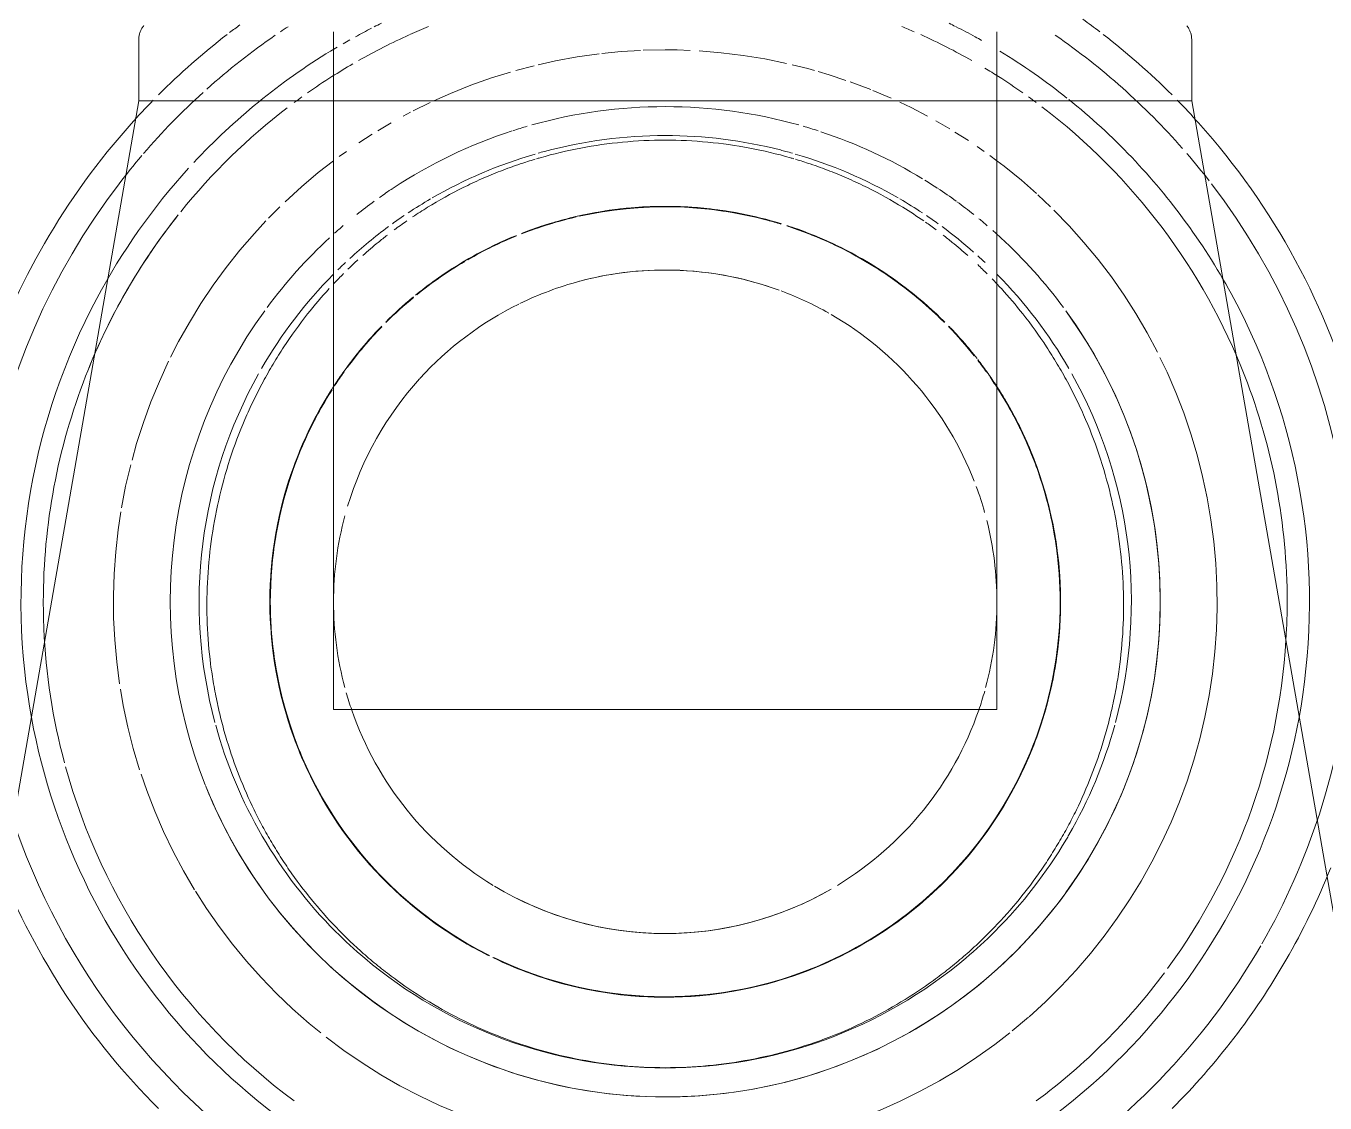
# Model space of a CAD drawing. Header units: metres. Extents: x -0.9 to 62, y -37.3 to 60.
# Drawn here: x 24.6125 to 24.6751, y 0.5958 to 0.6478 of the extents above; entities that cross this region are included whole.
import ezdxf

# ---------------------------------------------------------------- set-up
doc = ezdxf.new("R2010")
doc.units = ezdxf.units.M
doc.layers.add('P-SANR-FIXT', color=7, linetype='Continuous', lineweight=5)

# ---------------------------------------------------------------- blocks, each defined once
blk = doc.blocks.new('USO_ESG_Cuba lavatório retângular - Uso geral-3263039-DD')
at = {"layer": 'P-SANR-FIXT', "color": 253, "true_color": 0xa6a6a6}
for p, q in [((42.97033120958562, 0.6474943847007638), (42.97033120958562, 0.6148125000000638)), ((43.00233120958563, 0.6148125000000627), (43.00233120958563, 0.6474943847004422)), ((43.00233120958561, 0.6148125000000677), (42.97033120958562, 0.6148125000000677))]:
    blk.add_line(p, q, dxfattribs=at)
at = {"layer": 'P-SANR-FIXT', "color": 254, "true_color": 0xdfdfdf}
for p, q in [((42.97066573302322, 0.6148125000000677), (42.97033120958562, 0.6148125000000677)), ((42.98320976443336, 0.6148125000000677), (42.97078881956215, 0.6148125000000677)), ((42.98633120958562, 0.6148125000000677), (42.98325719025002, 0.6148125000000677)), ((42.98940522892122, 0.6148125000000677), (42.98633120958562, 0.6148125000000677)), ((42.99245414450346, 0.6148125000000677), (42.98945265473787, 0.6148125000000677)), ((43.00187359960908, 0.6148125000000677), (42.99245414450346, 0.6148125000000677)), ((43.00233120958561, 0.6148125000000677), (43.00202377407207, 0.6148125000000677))]:
    blk.add_line(p, q, dxfattribs=at)
blk = doc.blocks.new('USO_ESG_Sifão de Uso Geral - Sifão para lavatório-3607478-DD')
at = {"layer": 'P-SANR-FIXT'}
for p, q in [((42.96093729448958, 0.6471270249242259), (42.96093729448958, 0.6441574602753722)), ((43.01172512468165, 0.6441574602753722), (43.01172512468165, 0.6471270249242259)), ((42.96093729448958, 0.6441574602753722), (42.95148152393432, 0.589951747940427)), ((42.96093729448958, 0.6441574602753762), (42.98633120958562, 0.6441574602753762)), ((42.98633120958562, 0.6441574602753769), (43.01172512468165, 0.6441574602753769)), ((43.02118089523691, 0.589951747940427), (43.01172512468165, 0.6441574602753722))]:
    blk.add_line(p, q, dxfattribs=at)
at = {"layer": 'P-SANR-FIXT', "color": 254, "true_color": 0xdfdfdf}
for p, q in [((42.98633120958562, 0.6466175592148249), (42.98526679111494, 0.6465962680065092)), ((42.98903070884185, 0.646480316507179), (42.9879696193042, 0.646567086256283)), ((42.98000414585117, 0.645854646063233), (42.97913005748973, 0.645622119729718)), ((42.99624356306906, 0.6447030303196607), (42.99524777650865, 0.6450796589462798)), ((42.96093729448958, 0.6441574602753762), (42.96433367176402, 0.6441574602753762)), ((42.9643394340109, 0.6441574602753762), (42.97020584144992, 0.6441574602753762)), ((42.9972234919784, 0.6442868821142289), (42.99634293555645, 0.6446608296233601)), ((43.00245657772133, 0.6441574602753769), (43.01172512468165, 0.6441574602753769)), ((42.97403977503647, 0.6436096398803273), (42.97368457852142, 0.6434155951397733)), ((42.97499374065229, 0.64408228097047), (42.97417621187251, 0.6436772373428062)), ((42.99818599555949, 0.6438318800783394), (42.9976449180846, 0.6440876623502032)), ((42.99897800034379, 0.643417949196443), (42.99818599555949, 0.6438318800783394)), ((42.97310547309389, 0.6430992284028308), (42.97246997912973, 0.6427182944953731)), ((43.0000525978754, 0.6428082871333162), (42.9993791000952, 0.6431953318481111)), ((42.97219232950835, 0.6425518630874627), (42.97154913706544, 0.6421304636923806)), ((43.0009537104447, 0.6422413337545391), (43.00030189071093, 0.642651439453878)), ((42.97095460784029, 0.6417205523405872), (42.97060404357268, 0.6414702813525294)), ((43.00171032803624, 0.6417219328435404), (43.00137900098746, 0.6419493813894188)), ((43.00233120958563, 0.6412654525907128), (43.0019955497747, 0.6415161979537504))]:
    blk.add_line(p, q, dxfattribs=at)
at = {"layer": 'P-SANR-FIXT', "color": 7, "true_color": 0xfafafa}
for p, q in [((42.96433367176402, 0.6441574602753762), (42.9643394340109, 0.6441574602753762)), ((43.00565061477541, 0.6340363694861569), (43.00565768727132, 0.6340266298697582)), ((43.00565768727132, 0.6059733701302513), (43.00565061477541, 0.6059636305138526))]:
    blk.add_line(p, q, dxfattribs=at)
at = {"layer": 'P-SANR-FIXT', "color": 7, "true_color": 0xf3f3f3}
for p, q in [((42.97020584144992, 0.6441574602753762), (42.98633120958562, 0.6441574602753762)), ((42.98633120958562, 0.6441574602753769), (43.001238364972, 0.6441574602753769)), ((43.00153087898228, 0.6441574602753769), (43.00245657772133, 0.6441574602753769))]:
    blk.add_line(p, q, dxfattribs=at)
at = {"layer": 'P-SANR-FIXT', "color": 253, "true_color": 0xa6a6a6}
for p, q in [((43.00491758529928, 0.6390486685457947), (43.00431039079137, 0.6396276208880594)), ((43.00582142340605, 0.638128045228005), (43.00508090485506, 0.6388929453992124)), ((42.96515423635289, 0.6361254538929924), (42.96452632950808, 0.63526570219017)), ((43.0030681451363, 0.5993029121148145), (43.00385421018526, 0.5999650055718455))]:
    blk.add_line(p, q, dxfattribs=at)
at = {"layer": 'P-SANR-FIXT', "flags": 128}
for points in [[(42.96093729448958, 0.6471270249242259), (42.96093810062487, 0.6471673263142391), (42.96094051774109, 0.6472075632306239), (42.96094454197136, 0.6472476713029003), (42.96095016687779, 0.6472875863667058), (42.96095738346173, 0.6473272445664561), (42.96096618017816, 0.6473665824574902), (42.96097654295423, 0.647405537107573), (42.96098845521171, 0.6474440461975755), (42.96100189789352, 0.6474820481211682), (42.96101684949425, 0.6475194820833804), (42.96103328609451, 0.647556288197858), (42.96105118139925, 0.6475924075826688), (42.96107050677981, 0.6476277824545015), (42.9610912313197, 0.6476623562211083), (42.96111332186408, 0.6476960735718391), (42.96113674307277, 0.6477288805661237), (42.96116145747687, 0.6477607247197703), (42.96118742553858, 0.6477915550889266)], [(43.01149407452681, 0.6477691480623449), (43.01151913128376, 0.6477375725841678), (43.01154290531562, 0.6477050203599776), (43.01156535858904, 0.64767154346639), (43.01158645518353, 0.6476371954592921), (43.01160616134907, 0.6476020312881677), (43.01162444556, 0.6475661072081916), (43.01164127856545, 0.6475294806902281), (43.01165663343623, 0.6474922103288898), (43.01167048560782, 0.6474543557488065), (43.0116828129197, 0.6474159775092313), (43.0116935956508, 0.6473771370071592), (43.01170281655104, 0.6473378963791098), (43.01171046086895, 0.6472983184017146), (43.01171651637527, 0.6472584663912978), (43.01172097338246, 0.6472184041025733), (43.01172382476027, 0.6471781956266551), (43.0117250659471, 0.647137905288529), (43.01172512468165, 0.6471270249242259)]]:
    blk.add_lwpolyline(points, dxfattribs=at)
at = {"layer": 'P-SANR-FIXT', "color": 254, "true_color": 0xdfdfdf, "flags": 128}
for points in [[(42.98314476281936, 0.6464261426538307), (42.98209054778706, 0.6462775806737415), (42.98104311690901, 0.6460869801701611), (42.98020827466777, 0.6459002932311182)], [(42.98513959303623, 0.6465886269503178), (42.98420407548676, 0.6465324284429493), (42.98326974212669, 0.6464386824116493)], [(42.98753000951445, 0.6465853813450555), (42.98690590866052, 0.6466113543347205), (42.98633120958562, 0.6466175592148249)], [(42.99218131289847, 0.6459667238939326), (42.99113824144027, 0.6461798950208582), (42.99008747975655, 0.6463511839004952), (42.98903070884185, 0.646480316507179)], [(42.97886760958446, 0.6455476384954074), (42.97795821553141, 0.6452663299496195), (42.97695452932156, 0.6449112891232149), (42.97596584379988, 0.6445163955483384), (42.97516208800263, 0.6441574602753711)], [(42.9935316334861, 0.6456204233421737), (42.99321502543933, 0.64571201154805), (42.99245414450346, 0.645899496714816)], [(42.99504953129403, 0.6451457059051187), (42.99423772534328, 0.6454161654686268), (42.99370791573151, 0.6455694285088166)]]:
    blk.add_lwpolyline(points, dxfattribs=at)
at = {"layer": 'P-SANR-FIXT', "color": 253, "true_color": 0xa6a6a6, "flags": 128}
for points in [[(42.97033120958562, 0.6412690271865222), (42.96959427403493, 0.640697087885186), (42.96877999903406, 0.6400112335134528), (42.96799380222603, 0.639293365436934)], [(43.00424359030498, 0.6396863979441918), (43.0035111138731, 0.6403308963704898), (43.00268435277282, 0.6410016467557537), (43.00233120958563, 0.6412654525907128)], [(42.96774460937466, 0.6390468485338086), (42.96723694135798, 0.6385446320914152), (42.96719988475632, 0.6385049180228982)], [(42.96706847440191, 0.638364083742775), (42.96651062724588, 0.6377662312905261), (42.96581602183736, 0.6369594083095007), (42.96515423635289, 0.6361254538929924)], [(43.01007217326777, 0.6320358257713187), (43.00957187837007, 0.632975583725053), (43.00903440336007, 0.6338945835128035), (43.00846060808311, 0.634791354930954), (43.00785141048925, 0.6356644633365364), (43.00720778516468, 0.6365125119423528), (43.00653076177261, 0.6373341440515431), (43.00582142340605, 0.638128045228005)], [(42.96452632950808, 0.63526570219017), (42.96393330581994, 0.6343815286203525), (42.96337611399985, 0.6334743476726384), (42.96285564543587, 0.6325456106430218), (42.96247106327804, 0.6317899991344021)], [(43.00388242013717, 0.5999887664865476), (43.0046686169452, 0.6007066345630664), (43.00542547781325, 0.6014553679085853), (43.00615179192535, 0.6022337687094754), (43.00684639733387, 0.603040591690501), (43.00750818281835, 0.6038745461070082), (43.00813608966315, 0.6047342978098316), (43.0087291133513, 0.605618471379648), (43.00928630517138, 0.606525652327362), (43.00980677373536, 0.6074543893569787), (43.01028968640454, 0.6084031966873702), (43.01073427062169, 0.6093705564292085), (43.01113981514688, 0.6103549210132672), (43.01150567119539, 0.6113547156661964), (43.01183125347561, 0.6123683409298303), (43.01211604112531, 0.613394175219977), (43.01235957854502, 0.6144305774206046), (43.01256147612682, 0.6154758895092785), (43.01272141087765, 0.6165284392096454), (43.012839126936, 0.6175865426667173), (43.01291443598134, 0.6186485071406788), (43.01294721753521, 0.6197126337149116), (43.01293741915415, 0.6207772200138999), (43.01288505651346, 0.6218405629266631), (43.01279021338222, 0.6229009613313768), (43.01265304148919, 0.6239567188167986), (43.01247376028012, 0.6250061463961689), (43.01225265656673, 0.6260475652092267), (43.01199008406779, 0.6270793092080276), (43.01168646284327, 0.6280997278222664), (43.01134227862238, 0.6291071885998412), (43.01095808202643, 0.6301000798184183), (43.01053448768803, 0.6310768130638562), (43.01019166450062, 0.6317879563436959)], [(42.9623727327667, 0.6315968033126302), (42.96192814854955, 0.6306294435707931), (42.96152260402435, 0.6296450789867344), (42.96115674797583, 0.6286452843338041), (42.96083116569562, 0.6276316590701703), (42.96060966614264, 0.6268337949881363)], [(42.96054637804593, 0.6266058247800236), (42.96030284062621, 0.625569422579397), (42.96010094304441, 0.624524110490722)], [(42.96007347819462, 0.62434336103335), (42.95994100829359, 0.6234715607903552), (42.95982329223523, 0.6224134573332843), (42.95974798318989, 0.6213514928593228), (42.95971520163602, 0.62028736628509), (42.95972500001708, 0.6192227799861005), (42.95977736265777, 0.6181594370733374), (42.95987220578902, 0.6170990386686247), (42.96000937768205, 0.616043281183203)], [(42.96005332262899, 0.6157860482052847), (42.96018865889111, 0.6149938536038316), (42.9604097626045, 0.613952434790775), (42.96067233510345, 0.612920690791974), (42.96097595632796, 0.611900272177734)], [(42.96105088101179, 0.6116809603219185), (42.96132014054885, 0.6108928114001593), (42.9617043371448, 0.6098999201815822), (42.9621279314832, 0.6089231869361453), (42.96259024590346, 0.6079641742286818), (42.96309054080116, 0.6070244162749475), (42.96362801581116, 0.606105416487197)], [(42.96367269234755, 0.6060355925578207), (42.96420181108812, 0.6052086450690465), (42.96481100868198, 0.6043355366634652), (42.96545463400655, 0.6034874880576477), (42.96613165739862, 0.6026658559484573), (42.96684099576519, 0.6018719547719965), (42.96758151431617, 0.6011070546007903), (42.96835202837985, 0.6003723791119411), (42.96915130529813, 0.5996691036295118), (42.96971410102919, 0.599212508062418)], [(42.99570788984967, 0.5950887108767856), (42.99669657537136, 0.5954836044516633), (42.99766867851893, 0.5959177190295316), (42.99862264413476, 0.5963903601196744), (42.99955694607734, 0.5969007715971696), (43.00047008966288, 0.5974481369125378), (43.00136061405641, 0.598031580398038), (43.00222709460891, 0.5986501686685548), (43.00294853007093, 0.5992100782749364)], [(42.96997806639841, 0.5989983532442479), (42.97083098903931, 0.5983612010136808), (42.97170870872652, 0.5977586662454614), (42.97260982129583, 0.5971917128666844), (42.97353288515933, 0.5966612478818122), (42.97447642361174, 0.5961681199216611), (42.97543892719282, 0.5957131178857716), (42.97641885610217, 0.5952969696803398), (42.97741464266258, 0.5949203410537206)]]:
    blk.add_lwpolyline(points, dxfattribs=at)
at = {"layer": 'P-SANR-FIXT', "color": 254, "true_color": 0xdfdfdf}
for centre, radius, start, end in [((42.98633120958562, 0.6200000000000044), 0.03457092903812089, 52.6734564450894, 54.35066438857476), ((42.98633120958562, 0.6200000000000044), 0.03107743835356982, 117.1249810922363, 118.7401111332474), ((42.98633120958562, 0.6200000000000044), 0.03107743835356748, 116.1405845608595, 116.8566131136603), ((42.98633120958562, 0.6200000000000044), 0.03107743835357146, 63.2138557158903, 63.8594154387786), ((42.98633120958562, 0.6200000000000044), 0.03107743835356853, 61.25988886676323, 63.14338688595408), ((42.98633120958562, 0.6200000000000044), 0.03457092903811661, 44.99999999999725, 52.32172533938294), ((42.98633120958562, 0.6200000000000044), 0.03107743835356852, 120.6171117390015, 121.2901328348051), ((42.98633120958562, 0.6200000000000044), 0.03107743835357211, 119.319764368987, 119.9993975466617), ((42.98633120958562, 0.6200000000000044), 0.03107743835356898, 60.59043957227055, 61.24036167758277), ((42.98633120958562, 0.6200000000000001), 0.03000000000000499, 122.4142135623674, 125.1156043546126), ((42.98633120958562, 0.6200000000000001), 0.03000000000000243, 122.4142135623697, 125.1156043546152), ((42.98633120958562, 0.6200000000000001), 0.03000000000000415, 54.88439564539765, 57.58578643762734), ((42.98633120958562, 0.6200000000000001), 0.029999999999993, 54.88439564538783, 57.58578643761798), ((42.98633120958562, 0.6200000000000001), 0.03000000000000621, 125.7365896090338, 126.6303390698571), ((42.98633120958562, 0.6200000000000001), 0.03000000000000275, 125.7365896090516, 126.6303390698605), ((42.98633120958562, 0.6200000000000001), 0.02999999999999851, 53.36966093014671, 54.2634103909445), ((42.98633120958562, 0.6200000000000001), 0.02999999999999883, 53.36966093014716, 54.26341039094508), ((42.98633120958562, 0.6200000000000001), 0.02999999999999947, 127.4299547126476, 141.1772206780312), ((42.98633120958562, 0.6200000000000001), 0.03000000000000117, 127.4299547126464, 141.1772206780385), ((42.98633120958562, 0.6200000000000047), 0.0238800980994446, 90, 105.6491536860903), ((42.98633120958562, 0.6200000000000047), 0.02388009809943981, 74.35084631392317, 90), ((42.98633120958562, 0.6200000000000001), 0.02999999999999721, 21.26204272124582, 52.71668203923936), ((42.98633120958562, 0.6200000000000001), 0.02999999999999057, 21.2620427212419, 52.71668203923333), ((42.98633120958562, 0.6200000000000047), 0.02388009809944391, 106.1779454493331, 107.9043691836067), ((42.98633120958562, 0.6200000000000047), 0.02388009809944062, 71.99999999999423, 73.82205455068132), ((42.98633120958562, 0.6200000000000047), 0.02388009809944873, 108.0000000000164, 123.3272366069824), ((42.98633120958562, 0.6200000000000052), 0.02248571543990191, 90.000000000001, 105.0000000000213), ((42.98633120958562, 0.6200000000000042), 0.02248571543990241, 75.69219228231722, 90), ((42.98633120958562, 0.6200000000000047), 0.02388009809944483, 58.67351008636207, 71.66256753320364), ((42.98633120958562, 0.6200000000000052), 0.02248571543990275, 105.000000000018, 105.8386403928357), ((42.98633120958562, 0.6200000000000042), 0.02248571543990493, 74.16135960716409, 75.0000000000009), ((42.98633120958562, 0.6200000000000052), 0.02248571543990235, 106.203844992651, 120.0000000000122), ((42.98633120958562, 0.6200000000000042), 0.02248571543990615, 60.00000000000761, 73.79615500733384), ((42.98633120958562, 0.6200000000000047), 0.02388009809944328, 123.403972831777, 125.2694283538327), ((42.98633120958562, 0.6200000000000047), 0.02388009809943967, 56.67276339301719, 58.35843947097968), ((42.98633120958562, 0.6200000000000047), 0.02388009809943954, 53.99999999999796, 56.59602716823358), ((42.98633120958562, 0.6200000000000047), 0.02388009809945097, 125.9999999999892, 128.5407086693017), ((42.98633120958562, 0.6200000000000052), 0.02248571543989948, 120.2282100991102, 123.479018948927), ((42.98633120958562, 0.6200000000000042), 0.02248571543991022, 56.52098105108768, 59.77178990088089), ((42.98633120958562, 0.6200000000000047), 0.02388009809944607, 51.45929133068335, 53.88971014151349), ((42.98633120958562, 0.6200000000000001), 0.02999999999999868, 141.5383793741134, 158.7379572787757), ((42.98633120958562, 0.6200000000000001), 0.03000000000000368, 141.5383793741085, 149.9999999999973), ((42.98633120958562, 0.6200000000000052), 0.02248571543990129, 124.0645452288662, 125.8140039878552), ((42.98633120958562, 0.6199999999999993), 0.01905000000000228, 103.0196932660887, 111.3273760862174), ((42.98633120958562, 0.6200000000000044), 0.0190702371024327, 99.43879192655926, 111.1615960675082), ((42.98633120958562, 0.6199999999999993), 0.01905000000000002, 90.00000000000037, 102.5960033778942), ((42.98633120958562, 0.6200000000000044), 0.01907023710243005, 89.99999999999984, 98.76231015760703), ((42.98633120958562, 0.6200000000000044), 0.01907023710243141, 81.2376898424132, 90), ((42.98633120958562, 0.6199999999999993), 0.01904999999999794, 75.06514064780065, 90), ((42.98633120958562, 0.6200000000000044), 0.01907023710243582, 72.88521130053584, 80.56120807344186), ((42.98633120958562, 0.6200000000000042), 0.02248571543990039, 54.18599601212431, 55.93545477111765), ((42.98633120958562, 0.6200000000000047), 0.02388009809944939, 130.5607050839228, 131.8961148619088), ((42.98633120958562, 0.6200000000000052), 0.02248571543990668, 126.4299819820332, 132.5932260038753), ((42.98633120958562, 0.62), 0.01905000000000617, 109.7218101947137, 111.3273760862136), ((42.98633120958562, 0.6200000000000044), 0.01907023710242479, 110.0286807070166, 111.3003209592195), ((42.98633120958562, 0.6199999999999993), 0.01905000000000199, 72.97365080550273, 75.00000000000408), ((42.98633120958562, 0.6199999999999993), 0.01905000000000252, 45.00000000000755, 72.0656129767337), ((42.98633120958562, 0.6200000000000044), 0.01907023710242641, 45.00000000000719, 72.07073147590205), ((42.98633120958562, 0.62), 0.01904999999999377, 64.7218101947048, 70.27818980531626), ((42.98633120958562, 0.6200000000000044), 0.01907023710242092, 65.85705574010366, 69.97131929297782), ((42.98633120958562, 0.6200000000000042), 0.02248571543989814, 48.60020212337756, 53.57001801797096), ((42.98633120958562, 0.6200000000000047), 0.02388009809943821, 49.41942301858001, 50.67425815786405), ((42.98633120958562, 0.6200000000000047), 0.02388009809944351, 47.30965164120196, 48.58531074972454), ((42.98633120958562, 0.6200000000000047), 0.02388009809944899, 132.6903483587775, 143.5539595256266), ((42.98633120958562, 0.6200000000000044), 0.01907023710243215, 112.5000000000069, 129.1968565462873), ((42.98633120958562, 0.6199999999999993), 0.01905000000000439, 112.1235210604781, 120.0000000000037), ((42.98633120958562, 0.62), 0.01905000000000439, 112.1235210604781, 115.2781898052978), ((42.98633120958562, 0.6200000000000044), 0.01907023710243041, 112.1019143499436, 114.9713192929813), ((42.98633120958562, 0.6200000000000047), 0.02388009809944056, 36.44604047438106, 47.30965164119847), ((42.98633120958562, 0.6200000000000042), 0.02248571543990467, 46.66938122563229, 47.91323375902248), ((42.98633120958562, 0.6200000000000052), 0.0224857154399078, 133.3070461604598, 134.6246283907138), ((42.98633120958562, 0.6199999999999993), 0.01904999999999749, 120.5122061332103, 129.0021332706964), ((42.98633120958562, 0.62), 0.01600000000000129, 104.9999999999976, 116.004812668949), ((42.98633120958562, 0.6199999999999993), 0.01600000000000129, 104.9999999999977, 116.004812668949), ((42.98633120958562, 0.62), 0.01600000000000022, 69.90661849597535, 104.9369531517898), ((42.98633120958562, 0.6199999999999993), 0.01600000000000022, 90, 104.9369531517898), ((42.98633120958562, 0.6199999999999993), 0.01600000000000001, 69.9066184959646, 90.0000000000002), ((42.98633120958562, 0.6200000000000001), 0.03000000000000078, 149.9999999999997, 158.7379572787738), ((42.98633120958562, 0.62), 0.01599999999999902, 60.44484298394732, 69.51889064888692), ((42.98633120958562, 0.6199999999999993), 0.01599999999999902, 60.44484298394516, 69.51889064888647), ((42.98633120958562, 0.6200000000000044), 0.01907023710243134, 129.7405208653498, 135), ((42.98633120958562, 0.6199999999999993), 0.01904999999999897, 129.5850320183145, 135.0000000000129), ((42.98633120958562, 0.62), 0.01600000000000101, 116.1873864651226, 137.7333762370241), ((42.98633120958562, 0.6199999999999993), 0.01600000000000053, 116.1873864651233, 137.7333762369968), ((42.98633120958562, 0.6200000000000047), 0.02388009809945128, 143.9999999999909, 201.6959429510864), ((42.98633120958562, 0.62), 0.01599999999999476, 21.31323062356772, 60.00000000000582), ((42.98633120958562, 0.6199999999999993), 0.01599999999999476, 21.31323062355647, 60.00000000000566), ((42.98633120958562, 0.6200000000000047), 0.02388009809944287, 324.0288796042595, 35.97112039574057), ((42.98633120958562, 0.6200000000000044), 0.01907023710243227, 135.8961392147555, 144.374648619669), ((42.98633120958562, 0.6199999999999993), 0.01904999999999291, 135.8872311881099, 143.5901941337794), ((42.98633120958562, 0.6199999999999993), 0.01904999999999575, 38.50091608796205, 44.11276881189423), ((42.98633120958562, 0.6200000000000044), 0.01907023710242596, 37.93863846303812, 44.10386078523852), ((42.98633120958562, 0.6199999999999993), 0.01904999999999489, 35.5191252609255, 37.68900730446921), ((42.98633120958562, 0.6199999999999993), 0.01905000000000288, 144.4212839842194, 146.7441041168921), ((42.98633120958562, 0.6200000000000044), 0.01907023710242581, 34.66233343372307, 37.05986741891213), ((42.98633120958562, 0.6200000000000044), 0.01907023710243573, 145.2705999817879, 147.8469281315163), ((42.98633120958562, 0.62), 0.01600000000000766, 137.7748445154343, 163.2557667813307), ((42.98633120958562, 0.6199999999999993), 0.01600000000000766, 137.7748445154312, 163.2557667813376), ((42.98633120958562, 0.6199999999999993), 0.01904999999999742, 32.46639351324345, 34.67522132500694), ((42.98633120958562, 0.6200000000000044), 0.01907023710243405, 31.30971255248105, 33.75625970185302), ((42.98633120958562, 0.6200000000000044), 0.01907023710242741, 147.4494798151183, 155.0286807070245), ((42.98633120958562, 0.62), 0.01904999999999906, 147.5336064867035, 154.7218101947084), ((42.98633120958562, 0.62), 0.01904999999999413, 25.27818980524395, 32.46639351326458), ((42.98633120958562, 0.6200000000000044), 0.01907023710242673, 24.97131929295684, 32.55052018484911), ((42.98633120958562, 0.6200000000000044), 0.0190702371024367, 159.9801498545267, 200.0286807070194), ((42.98633120958562, 0.62), 0.01905000000000617, 160.2781898052752, 180), ((42.98633120958562, 0.6200000000000044), 0.0190702371024219, 339.9713192929519, 20.01985014548269), ((42.98633120958562, 0.62), 0.01905000000000001, 3.784860070941586e-13, 19.72181019478879), ((42.98633120958562, 0.62), 0.01599999999999742, 15.63795859414333, 20.33002953137868), ((42.98633120958562, 0.6199999999999993), 0.01599999999999742, 15.63795859412812, 20.33002953136763), ((42.98633120958562, 0.62), 0.01600000000000002, 165.0000000000052, 180.0000000000002), ((42.98633120958562, 0.6199999999999993), 0.01599999999999824, 165.000000000005, 180), ((42.98633120958562, 0.62), 0.01599999999999515, 3.975693351830386e-13, 14.19077595621588), ((42.98633120958562, 0.6199999999999993), 0.01599999999999166, 0, 14.19077595615826), ((42.98633120958562, 0.62), 0.01905000000000001, 180, 194.9999999999959), ((42.98633120958562, 0.6199999999999993), 0.01600000000000339, 179.9999999999996, 194.9999999999992), ((42.98633120958562, 0.62), 0.01600000000000339, 180, 194.9999999999997), ((42.98633120958562, 0.6199999999999993), 0.01599999999999113, 345.0000000000041, 359.9999999999994), ((42.98633120958562, 0.62), 0.01599999999999113, 345.0000000000042, 359.9999999999991), ((42.98633120958562, 0.62), 0.01904999999999759, 340.2781898052344, 359.9999999999986), ((42.98633120958562, 0.6200000000000001), 0.02999999999999904, 182.4740321384636, 194.9999999999957), ((42.98633120958562, 0.6200000000000001), 0.03000000000000727, 182.4740321384645, 195), ((42.98633120958562, 0.6200000000000001), 0.02999999999999604, 323.8650601437011, 357.5259678615283), ((42.98633120958562, 0.6200000000000001), 0.02999999999999255, 323.8650601437004, 357.5259678615292), ((42.98633120958562, 0.6199999999999993), 0.01600000000000067, 195.9201983688354, 199.0674669930542), ((42.98633120958562, 0.62), 0.01600000000000067, 195.9201983688208, 199.0674669930582), ((42.98633120958562, 0.6199999999999993), 0.01600000000000319, 340.9325330069334, 344.3977898924917), ((42.98633120958562, 0.62), 0.01599999999999825, 340.9325330069389, 344.3977898924666), ((42.98633120958562, 0.62), 0.01905000000000409, 194.9999999999991, 199.7218101947734), ((42.98633120958562, 0.6200000000000001), 0.0300000000000031, 195.3728521287123, 233.3696609301269), ((42.98633120958562, 0.6200000000000001), 0.03000000000000129, 195.372852128712, 233.3696609301253), ((42.98633120958562, 0.6200000000000044), 0.0190702371024387, 204.9713192929931, 243.6059571038983), ((42.98633120958562, 0.62), 0.01905000000000091, 205.2781898052071, 243.5798953333314), ((42.98633120958562, 0.6200000000000044), 0.01907023710242741, 294.9713192929651, 335.0286807070452), ((42.98633120958562, 0.62), 0.01904999999999749, 314.9999999999992, 334.721810194786), ((42.98633120958562, 0.6200000000000047), 0.02388009809944261, 201.7950988906208, 234.000000000001), ((42.98633120958562, 0.6200000000000042), 0.02248571543989841, 329.3772587211271, 330.0000000000011), ((42.98633120958562, 0.6200000000000044), 0.03457092903811982, 329.9999999999986, 338.2027645002449), ((42.98633120958562, 0.6200000000000047), 0.02388009809944261, 269.9999999999996, 324.0000000000005), ((42.98633120958562, 0.62), 0.01904999999999448, 295.2781898051965, 315.0000000000037), ((42.98633120958562, 0.6200000000000052), 0.02248571543989471, 224.9999999999925, 229.8521530598881), ((42.98633120958562, 0.6200000000000042), 0.02248571543990026, 310.1478469400864, 314.9999999999857), ((42.98633120958562, 0.6200000000000044), 0.01907023710243294, 249.9713192929467, 269.9999999999996), ((42.98633120958562, 0.62), 0.01905000000000238, 250.2781898051906, 289.7218101948101), ((42.98633120958562, 0.6200000000000044), 0.01907023710243427, 269.9999999999996, 290.0286807070079), ((42.98633120958562, 0.6200000000000001), 0.02999999999999135, 306.630339069872, 323.3696609301529), ((42.98633120958562, 0.6200000000000001), 0.03000000000000275, 306.6303390698618, 323.3696609301419), ((42.98633120958562, 0.6200000000000047), 0.02388009809944692, 234.0000000000059, 269.9999999999998)]:
    blk.add_arc(centre, radius, start, end, dxfattribs=at)
at = {"layer": 'P-SANR-FIXT', "color": 253, "true_color": 0xa6a6a6}
for centre, radius, start, end in [((42.98633120958562, 0.6200000000000044), 0.03457092903812503, 127.6782746606233, 135.0000000000044), ((42.98633120958562, 0.6200000000000044), 0.0331719590915765, 124.5547506675205, 131.8124170108093), ((42.98633120958562, 0.6200000000000044), 0.03457092903812491, 126.3960377638614, 127.4437230421813), ((42.98633120958562, 0.6200000000000044), 0.0331719590915697, 123.2678498824561, 124.030908672917), ((42.98633120958562, 0.6200000000000044), 0.0331719590915768, 41.2275127612022, 55.4452493324801), ((42.98633120958562, 0.6200000000000044), 0.03107743835357005, 121.2901328348039, 137.0287132858803), ((42.98633120958562, 0.6200000000000044), 0.03107743835357221, 51.42195422797986, 58.70986716518333), ((42.98633120958562, 0.6200000000000044), 0.03457092903812219, 135.6031071622392, 138.1744275045871), ((42.98633120958562, 0.6200000000000044), 0.03317195909158326, 132.2331335756005, 139.3413447819211), ((42.98633120958562, 0.6200000000000044), 0.03107743835356948, 35.99999999999703, 51.23012409032539), ((42.98633120958562, 0.6200000000000044), 0.03457092903811659, 41.91719612530311, 44.39689283776474), ((42.98633120958562, 0.6200000000000044), 0.03317195909157851, 139.5643396504322, 142.5866965918607), ((42.98633120958562, 0.6200000000000044), 0.03317195909157787, 37.73820367488732, 40.65865521808303), ((42.98633120958562, 0.6200000000000044), 0.0310774383535709, 137.7203976283472, 151.9324435467389), ((42.98633120958562, 0.6200000000000044), 0.03107743835357301, 28.06755645330446, 35.99651142521854), ((42.98633120958562, 0.6200000000000044), 0.0345709290381238, 150.000000000002, 194.9999999999994), ((42.98633120958562, 0.6200000000000047), 0.02388009809944899, 132.6903483587775, 143.5539595256266), ((42.98633120958562, 0.6200000000000047), 0.02388009809944056, 36.44604047438106, 47.30965164119847), ((42.98633120958562, 0.6200000000000052), 0.02248571543990135, 135.4206001122, 150.0000000000082), ((42.98633120958562, 0.6200000000000042), 0.02248571543990355, 30.00000000000276, 44.57939988777083), ((42.98633120958562, 0.6200000000000047), 0.02388009809945128, 143.9999999999909, 201.6959429510864), ((42.98633120958562, 0.6200000000000047), 0.02388009809944261, 269.9999999999996, 35.99999999999948), ((42.98633120958562, 0.6200000000000001), 0.03000000000000125, 158.7379572787735, 179.9999999999998), ((42.98633120958562, 0.6200000000000001), 0.03000000000000114, 158.737957278774, 180.0000000000001), ((42.98633120958562, 0.6200000000000052), 0.0224857154399048, 150.7228694022334, 195.0000000000014), ((42.98633120958562, 0.6200000000000042), 0.0224857154399009, 344.9999999999986, 29.27713059776845), ((42.98633120958562, 0.6200000000000001), 0.03000000000000115, 1.948089742396404e-13, 21.26204272124818), ((42.98633120958562, 0.6200000000000001), 0.02999999999999463, 8.48147915056754e-13, 21.26204272124457), ((42.98633120958562, 0.6200000000000044), 0.01907023710243167, 148.6902874474824, 202.0229978718381), ((42.98633120958562, 0.6199999999999993), 0.01905000000000287, 147.5336064866952, 179.9999999999997), ((42.98633120958562, 0.6199999999999993), 0.01905000000000001, 1.558471793917123e-13, 32.466393513247), ((42.98633120958562, 0.6200000000000044), 0.01907023710242559, 22.50000000000199, 31.30971255246963), ((42.98633120958562, 0.6200000000000044), 0.01907023710243427, 155.0286807070165, 159.9713192929835), ((42.98633120958562, 0.62), 0.01905000000000323, 154.7218101947036, 160.1249309649959), ((42.98633120958562, 0.62), 0.01904999999999544, 19.87506903501956, 25.27818980524539), ((42.98633120958562, 0.6200000000000044), 0.01907023710242441, 20.02868070705335, 24.97131929295413), ((42.98633120958562, 0.6200000000000044), 0.01907023710243294, 0, 22.50000000000986), ((42.98633120958562, 0.6200000000000001), 0.02999999999999991, 179.9999999999999, 182.4740321384643), ((42.98633120958562, 0.6200000000000001), 0.02999999999999935, 179.9999999999999, 182.4740321384638), ((42.98633120958562, 0.6199999999999993), 0.01904999999999812, 179.9999999999999, 243.5798953333303), ((42.98633120958562, 0.6199999999999993), 0.01904999999999812, 269.9999999999993, 3.307776868722057e-13), ((42.98633120958562, 0.6200000000000044), 0.01907023710242929, 337.9770021280884, 0), ((42.98633120958562, 0.6200000000000001), 0.02999999999999225, 357.5259678615287, 359.9999999999988), ((42.98633120958562, 0.6200000000000001), 0.03000000000000114, 357.5259678615286, 0), ((42.98633120958562, 0.6200000000000044), 0.031077438353576, 188.2751990298271, 253.0426969830293), ((42.98633120958562, 0.6200000000000044), 0.03107743835357774, 286.9573030169565, 351.7248009701602), ((42.98633120958562, 0.6199999999999993), 0.01599999999999858, 199.0674669930518, 238.7368409758152), ((42.98633120958562, 0.62), 0.01599999999999858, 199.0674669930559, 238.7368409758154), ((42.98633120958562, 0.6199999999999993), 0.01599999999999395, 301.2631590241937, 340.9325330069435), ((42.98633120958562, 0.62), 0.01599999999999395, 301.2631590241912, 340.9325330069435), ((42.98633120958562, 0.6200000000000052), 0.02248571543989896, 195.3378237837858, 224.9999999999979), ((42.98633120958562, 0.62), 0.01904999999999759, 199.7218101947671, 205.2781898052033), ((42.98633120958562, 0.6200000000000044), 0.01907023710243041, 200.0286807070134, 204.9713192929836), ((42.98633120958562, 0.62), 0.01904999999999448, 334.7218101947894, 340.2781898052373), ((42.98633120958562, 0.6200000000000044), 0.01907023710242578, 335.0286807070469, 339.9713192929481), ((42.98633120958562, 0.6200000000000042), 0.02248571543989999, 329.9999999999993, 344.6621762162085), ((42.98633120958562, 0.6200000000000044), 0.01907023710242943, 202.4999999999975, 243.4023860659898), ((42.98633120958562, 0.6200000000000044), 0.01907023710243294, 269.9999999999996, 337.4999999999896), ((42.98633120958562, 0.6200000000000047), 0.02388009809944692, 201.7950988906242, 269.9999999999998), ((42.98633120958562, 0.6200000000000044), 0.03317195909158125, 197.9811155125715, 238.1260995877869), ((42.98633120958562, 0.6200000000000044), 0.03317195909157813, 330.1780263682969, 342.0188844874228), ((42.98633120958562, 0.6200000000000042), 0.02248571543988969, 314.9999999999991, 329.3772587211369), ((42.98633120958562, 0.6200000000000044), 0.03457092903813005, 201.7972354997527, 224.9999999999997), ((42.98633120958562, 0.6199999999999993), 0.01599999999999823, 238.9928162834013, 269.9999999999992), ((42.98633120958562, 0.62), 0.01599999999999476, 238.992816283396, 299.999999999994), ((42.98633120958562, 0.6199999999999993), 0.01599999999999476, 269.9999999999996, 299.9999999999939), ((42.98633120958562, 0.6200000000000052), 0.02248571543990484, 229.8521530599009, 269.9999999999996), ((42.98633120958562, 0.6200000000000044), 0.01907023710242295, 244.1373192795349, 269.9999999999996), ((42.98633120958562, 0.6199999999999993), 0.01904999999999514, 244.2523666784156, 269.9999999999996), ((42.98633120958562, 0.6200000000000042), 0.02248571543989895, 269.999999999999, 310.1478469400879), ((42.98633120958562, 0.6200000000000044), 0.03317195909157458, 301.873900412206, 329.9999999999997), ((42.98633120958562, 0.62), 0.01904999999999752, 244.7218101947829, 250.278189805186), ((42.98633120958562, 0.6200000000000044), 0.01907023710243246, 245.0286807070451, 249.9713192929463), ((42.98633120958562, 0.62), 0.01904999999999569, 289.7218101948164, 295.2781898051952), ((42.98633120958562, 0.6200000000000044), 0.01907023710242741, 290.0286807070145, 294.9713192929651), ((42.98633120958562, 0.6200000000000044), 0.0345709290381199, 314.9999999999998, 329.9999999999986)]:
    blk.add_arc(centre, radius, start, end, dxfattribs=at)
at = {"layer": 'P-SANR-FIXT', "color": 7, "true_color": 0xf3f3f3}
for centre, radius, start, end in [((42.98633120958562, 0.6200000000000001), 0.03000000000000328, 114.3098163490454, 119.5482075275905), ((42.98633120958562, 0.6200000000000001), 0.02999999999999904, 114.3098163490482, 119.5482075275941), ((42.98633120958562, 0.6200000000000001), 0.02999999999999853, 112.3578304460635, 114.2629731588916), ((42.98633120958562, 0.6200000000000001), 0.02999999999999794, 112.3578304460637, 114.2629731588918), ((42.98633120958562, 0.6200000000000001), 0.03000000000000004, 66.40623671229575, 67.64216955393562), ((42.98633120958562, 0.6200000000000001), 0.02999999999999853, 66.4062367122948, 67.6421695539347), ((42.98633120958562, 0.6200000000000001), 0.02999999999999904, 60.45179247240275, 65.73702684112111), ((42.98633120958562, 0.6200000000000001), 0.02999999999999502, 60.45179247239953, 65.7370268411184), ((42.98633120958562, 0.6200000000000001), 0.03000000000000648, 120.1447117474033, 122.4142135623661), ((42.98633120958562, 0.6200000000000001), 0.029999999999999, 120.1447117474097, 122.4142135623727), ((42.98633120958562, 0.6200000000000001), 0.029999999999999, 57.58578643762299, 59.0889711229655), ((42.98633120958562, 0.6200000000000001), 0.02999999999999708, 57.58578643762145, 59.088971122964), ((42.98633120958562, 0.6200000000000047), 0.0238800980994446, 90, 105.6491536860903), ((42.98633120958562, 0.6200000000000047), 0.02388009809943981, 74.35084631392317, 90), ((42.98633120958562, 0.6200000000000047), 0.02388009809944391, 106.1779454493331, 107.9043691836067), ((42.98633120958562, 0.6200000000000047), 0.02388009809944062, 71.99999999999423, 73.82205455068132), ((42.98633120958562, 0.6200000000000047), 0.02388009809944873, 108.0000000000164, 123.3272366069824), ((42.98633120958562, 0.6200000000000047), 0.02388009809944483, 58.67351008636207, 71.66256753320364), ((42.98633120958562, 0.6200000000000042), 0.0224857154399009, 74.99999999999832, 75.69219228231621), ((42.98633120958562, 0.6200000000000047), 0.02388009809944328, 123.403972831777, 125.2694283538327), ((42.98633120958562, 0.6200000000000047), 0.02388009809943967, 56.67276339301719, 58.35843947097968), ((42.98633120958562, 0.6200000000000047), 0.02388009809943954, 53.99999999999796, 56.59602716823358), ((42.98633120958562, 0.6200000000000047), 0.02388009809945097, 125.9999999999892, 128.5407086693017), ((42.98633120958562, 0.6200000000000047), 0.02388009809944607, 51.45929133068335, 53.88971014151349), ((42.98633120958562, 0.6200000000000044), 0.01907023710242759, 103.0497886001192, 110.0286807070139), ((42.98633120958562, 0.62), 0.01905000000000228, 103.0196932660887, 108.8930226500834), ((42.98633120958562, 0.6200000000000044), 0.0190702371024287, 90, 103.0090200975906), ((42.98633120958562, 0.62), 0.01904999999999794, 75.06514064780069, 102.5960033779172), ((42.98633120958562, 0.6200000000000044), 0.01907023710243294, 75.08417538247888, 90), ((42.98633120958562, 0.6200000000000047), 0.02388009809944939, 130.5607050839228, 131.8961148619088), ((42.98633120958562, 0.62), 0.01905000000000199, 72.97365080550277, 75.00000000000392), ((42.98633120958562, 0.6200000000000044), 0.01907023710242715, 72.99288306376755, 74.99999999999068), ((42.98633120958562, 0.62), 0.01905000000000155, 71.10697734991373, 72.06561297673274), ((42.98633120958562, 0.6200000000000044), 0.01907023710243329, 69.97131929298989, 72.07763185432775), ((42.98633120958562, 0.6200000000000047), 0.02388009809943821, 49.41942301858001, 50.67425815786405), ((42.98633120958562, 0.6200000000000047), 0.02388009809944351, 47.30965164120196, 48.58531074972454), ((42.98633120958562, 0.6200000000000044), 0.01907023710242441, 45.0000000000045, 65.02868070705343), ((42.98633120958562, 0.6200000000000044), 0.01907023710243226, 115.7191461432001, 120.0000000000102), ((42.98633120958562, 0.62), 0.01905000000000153, 115.7476333215763, 120.0000000000071), ((42.98633120958562, 0.62), 0.01905000000000252, 45.00000000000779, 64.7218101947149), ((42.98633120958562, 0.6200000000000044), 0.01907023710242531, 120.4772875242048, 128.9568894950002), ((42.98633120958562, 0.62), 0.01904999999999749, 120.5122061332103, 129.0021332706964), ((42.98633120958562, 0.6200000000000044), 0.01907023710242641, 129.5426248288739, 135.0000000000079), ((42.98633120958562, 0.62), 0.01904999999999897, 129.5850320183145, 135.0000000000131), ((42.98633120958562, 0.6200000000000044), 0.01907023710243151, 135.7994105153628, 143.5086341938252), ((42.98633120958562, 0.62), 0.01904999999999291, 135.8872311881119, 143.5901941337822), ((42.98633120958562, 0.6200000000000044), 0.01907023710242203, 38.57863899797128, 44.20058948465721), ((42.98633120958562, 0.62), 0.01904999999999575, 38.50091608797293, 44.11276881190088), ((42.98633120958562, 0.62), 0.01904999999999323, 35.51912526094839, 37.68900730448086), ((42.98633120958562, 0.6200000000000044), 0.01907023710242706, 35.60008470001247, 37.76601460608631), ((42.98633120958562, 0.6200000000000044), 0.01907023710242994, 144.3405322769109, 146.6591231157282), ((42.98633120958562, 0.62), 0.01905000000000288, 144.4212839842221, 146.7441041168952), ((42.98633120958562, 0.62), 0.01905000000000505, 32.46639351327942, 34.67522132503384), ((42.98633120958562, 0.6200000000000044), 0.01907023710242398, 32.55052018484528, 34.75535642140348)]:
    blk.add_arc(centre, radius, start, end, dxfattribs=at)
at = {"layer": 'P-SANR-FIXT'}
for radius, start, end in [(0.03457092903812604, 138.174427504584, 150.0000000000004), (0.03457092903812106, 15.00000000000172, 41.91719612530678), (0.03317195909157594, 142.5866965918627, 197.9811155125688), (0.03317195909157287, 342.0188844874255, 37.41330340814896), (0.03107743835357672, 151.9324435467342, 188.2751990298273), (0.03107743835356839, 351.7248009701627, 28.06755645330095)]:
    blk.add_arc((42.98633120958562, 0.6200000000000044), radius, start, end, dxfattribs=at)
at = {"layer": 'P-SANR-FIXT', "color": 254, "true_color": 0xdfdfdf}
for points, knots in [([(42.98012712257525, 0.6413654053624467), (42.98018178913939, 0.6413815437735372), (42.9808807217336, 0.6415849256348347), (42.98290609893084, 0.6420669803596475), (42.98495410835846, 0.6422633692361525), (42.98633120958562, 0.6422645972244103)], [0.9143058052054165, 0.9143058052054165, 0.9143058052054165, 0.9143058052054165, 0.9166666666666666, 0.9444444444444444, 1, 1, 1, 1]), ([(42.98633120958562, 0.6422645972244095), (42.98770831081278, 0.6422633692361517), (42.9897563202404, 0.6420669803596465), (42.99178169743764, 0.6415849256348335), (42.99248063003186, 0.6413815437735353), (42.992535296596, 0.6413654053624442)], [0, 0, 0, 0, 0.05555555555555555, 0.08333333333333333, 0.08569419479467258, 0.08569419479467258, 0.08569419479467258, 0.08569419479467258]), ([(42.9741442726912, 0.6385587947073607), (42.97438262694732, 0.6387183275661847), (42.97517116639873, 0.6392241822712637), (42.97627941777864, 0.6398394088927166), (42.97747016438236, 0.6403988004154356), (42.97838844161269, 0.6407801500750068), (42.97925113487879, 0.6410929596709269), (42.97980954466814, 0.6412705467362391), (42.98005061569952, 0.641342668130489)], [0.8210641815415014, 0.8210641815415014, 0.8210641815415014, 0.8210641815415014, 0.8333333333333333, 0.861111111111111, 0.875, 0.8888888888888888, 0.9027777777777777, 0.9132036642159835, 0.9132036642159835, 0.9132036642159835, 0.9132036642159835]), ([(42.99261180347172, 0.6413426681304885), (42.99285287450311, 0.6412705467362384), (42.99341128429245, 0.6410929596709263), (42.99396034662383, 0.6408938715677025), (42.99427020829624, 0.640773452544759)], [0.08679633578401658, 0.08679633578401658, 0.08679633578401658, 0.08679633578401658, 0.09722222222222221, 0.1111111111111111, 0.1111111111111111, 0.1111111111111111, 0.1111111111111111]), ([(42.99427020829624, 0.640773452544759), (42.99458006996866, 0.6406530335218157), (42.99519225478888, 0.6403988004154348), (42.99638300139259, 0.639839408892716), (42.99759043702844, 0.6391691218438322), (42.99846938639011, 0.6385956686755029), (42.9987979730474, 0.6383683879006635)], [0.1111111111111111, 0.1111111111111111, 0.1111111111111111, 0.1111111111111111, 0.125, 0.1388888888888889, 0.1666666666666667, 0.183762867735306, 0.183762867735306, 0.183762867735306, 0.183762867735306]), ([(42.97174283032055, 0.6367020892832933), (42.97186460029991, 0.6368102461566969), (42.97211060858277, 0.637023925328113), (42.97250507933655, 0.6373518061526269), (42.97277943590482, 0.6375691421603358), (42.97292787772923, 0.6376837145245569)], [0.7777777777777778, 0.7777777777777778, 0.7777777777777778, 0.7777777777777778, 0.7847222222222223, 0.7916666666666667, 0.7996875692552295, 0.7996875692552295, 0.7996875692552295, 0.7996875692552295]), ([(42.99973454144201, 0.6376837145245577), (42.99988298326642, 0.6375691421603362), (43.00015733983469, 0.6373518061526268), (43.00055181058847, 0.6370239253281123), (43.00079781887133, 0.6368102461566962), (43.00091958885069, 0.6367020892832926)], [0.2003124307447352, 0.2003124307447352, 0.2003124307447352, 0.2003124307447352, 0.2083333333333333, 0.2152777777777778, 0.2222222222222222, 0.2222222222222222, 0.2222222222222222, 0.2222222222222222]), ([(42.97102833915056, 0.6360384030880912), (42.97114464506414, 0.636151386626353), (42.97130421832476, 0.6363029954635344), (42.9714664249907, 0.6364524668906968), (42.97150919056327, 0.6364915613726738)], [0.7638888888888888, 0.7638888888888888, 0.7638888888888888, 0.7638888888888888, 0.7708333333333333, 0.7733061617039819, 0.7733061617039819, 0.7733061617039819, 0.7733061617039819]), ([(43.00140193268373, 0.6362606230474166), (43.00147992308864, 0.6361870617642923), (43.00163203072128, 0.6360414510694666), (43.00178183791053, 0.635893844937561), (43.00185488609957, 0.6358208464975615)], [0.2315266479932412, 0.2315266479932412, 0.2315266479932412, 0.2315266479932412, 0.2361111111111111, 0.2405388851721926, 0.2405388851721926, 0.2405388851721926, 0.2405388851721926]), ([(43.00210423651519, 0.6355675980303667), (43.00217522608308, 0.6354943224595417), (43.00232307944062, 0.6353395664544517), (43.00246857012154, 0.6351827778487596), (43.00254409071567, 0.6351001408814481)], [0.2456210653199415, 0.2456210653199415, 0.2456210653199415, 0.2456210653199415, 0.25, 0.2548109975252466, 0.2548109975252466, 0.2548109975252466, 0.2548109975252466])]:
    blk.add_open_spline(points, degree=3, knots=knots, dxfattribs=at)
for points in [[(42.97325590775208, 0.637932099174892), (42.9734562998118, 0.6380809440670265), (42.97365914767354, 0.6382263845970523), (42.97386444612385, 0.6383683879006641)], [(42.99887831248503, 0.6383125550131159), (42.99905623254529, 0.6381883237257235), (42.99923229999848, 0.6380614979153187), (42.99940651141917, 0.6379320991748917)], [(42.97034682746136, 0.6353463807852227), (42.97050077766206, 0.635509770824707), (42.97065732886914, 0.6356709232295341), (42.97081650353483, 0.6358298056703294)]]:
    blk.add_open_spline(points, degree=3, dxfattribs=at)
at = {"layer": 'P-SANR-FIXT', "color": 253, "true_color": 0xa6a6a6}
for points, knots in [([(42.96472625775352, 0.6151029195398802), (42.96469317022813, 0.6152565651272923), (42.96462991660478, 0.6155658750132315), (42.9645158799304, 0.6161914196411867), (42.96434974689164, 0.6173032757379013), (42.96421292264061, 0.6189310884128367), (42.96422043120699, 0.6209210902759638), (42.96440169177187, 0.6229067339820268), (42.96475918129982, 0.6248963084769612), (42.96530369131396, 0.6268812886741958), (42.96590602862385, 0.6284844339218999), (42.9663972523869, 0.62956250046946), (42.96669600399309, 0.6301634923774807), (42.96692856843684, 0.630605995492529), (42.96716926152947, 0.6310404417024251), (42.96750110477132, 0.6316100505445437), (42.96811006633312, 0.6325812029830025), (42.96899371521728, 0.6338059799627391), (42.96975780761122, 0.6347056478352582), (42.97011832845557, 0.6351001408814577)], [0.4444444444444444, 0.4444444444444444, 0.4444444444444444, 0.4444444444444444, 0.4513888888888888, 0.4583333333333333, 0.4722222222222222, 0.5, 0.5277777777777778, 0.5555555555555556, 0.5833333333333334, 0.6111111111111112, 0.6388888888888888, 0.6527777777777777, 0.6597222222222221, 0.6666666666666666, 0.6736111111111112, 0.6805555555555556, 0.6944444444444444, 0.7222222222222222, 0.7451890024749271, 0.7451890024749271, 0.7451890024749271, 0.7451890024749271]), ([(43.00254409071567, 0.6351001408814481), (43.00290461156003, 0.6347056478352514), (43.00366870395397, 0.6338059799627352), (43.00455235283813, 0.6325812029830017), (43.00516131439992, 0.6316100505445429), (43.00549315764177, 0.6310404417024243), (43.0057338507344, 0.6306059954925283), (43.00596641517814, 0.6301634923774798), (43.00626516678433, 0.6295625004694594), (43.00675639054739, 0.6284844339218992), (43.00735872785728, 0.6268812886741948), (43.00790323787142, 0.6248963084769602), (43.00826072739937, 0.6229067339820258), (43.00844198796425, 0.6209210902759625), (43.00844949653063, 0.6189310884128358), (43.0083126722796, 0.6173032757379), (43.00814653924084, 0.6161914196411854), (43.00803250256646, 0.6155658750132302), (43.00796924894311, 0.6152565651272911), (43.00793616141772, 0.6151029195398788)], [0.2548109975252466, 0.2548109975252466, 0.2548109975252466, 0.2548109975252466, 0.2777777777777778, 0.3055555555555556, 0.3194444444444444, 0.3263888888888888, 0.3333333333333333, 0.3402777777777778, 0.3472222222222222, 0.361111111111111, 0.3888888888888888, 0.4166666666666666, 0.4444444444444444, 0.4722222222222222, 0.5, 0.5277777777777778, 0.5416666666666667, 0.5486111111111112, 0.5555555555555556, 0.5555555555555556, 0.5555555555555556, 0.5555555555555556]), ([(42.98633120958562, 0.5975304512103918), (42.98494081599792, 0.5975316841369251), (42.98288637837126, 0.5977307493525011), (42.98027811163462, 0.5983500313274626), (42.97840053592346, 0.5989793338038544), (42.97661865237583, 0.5997600735337966), (42.97494241454328, 0.6006777274574842), (42.97363585721106, 0.601546314574987), (42.97264690485859, 0.6022975379083787), (42.97193245513172, 0.6028886700721745), (42.97125020324185, 0.6035030107867474), (42.97038707852604, 0.6043480600763654), (42.96938798788735, 0.6054545675804042), (42.96848621429766, 0.6066298963662123), (42.96790262315339, 0.6074923684669102), (42.96758269269849, 0.6079970513851505), (42.96734914018152, 0.6083821623525432), (42.96712340967906, 0.6087720189940822), (42.96683448239093, 0.6092955792706871), (42.96635858406052, 0.6102238583445744), (42.96576081973619, 0.6115864861136671), (42.96526749001259, 0.6130085297161799), (42.96497766989373, 0.6140417877106868), (42.9648284417571, 0.6146440014887582), (42.9647593452789, 0.6149492739524679), (42.96472625775352, 0.6151029195398802)], [0, 0, 0, 0, 0.05555555555555555, 0.08333333333333333, 0.1111111111111111, 0.1388888888888889, 0.1666666666666667, 0.1944444444444444, 0.2083333333333333, 0.2222222222222222, 0.2361111111111111, 0.25, 0.2777777777777778, 0.3055555555555556, 0.3194444444444444, 0.3263888888888888, 0.3333333333333333, 0.3402777777777778, 0.3472222222222222, 0.361111111111111, 0.3888888888888888, 0.4166666666666666, 0.4305555555555555, 0.4375, 0.4444444444444444, 0.4444444444444444, 0.4444444444444444, 0.4444444444444444]), ([(43.00793616141772, 0.6151029195398788), (43.00790307389234, 0.6149492739524666), (43.00783397741414, 0.6146440014887569), (43.00768474927751, 0.6140417877106855), (43.00739492915865, 0.6130085297161784), (43.00690159943505, 0.6115864861136656), (43.00630383511072, 0.6102238583445729), (43.00582793678031, 0.6092955792706858), (43.00553900949218, 0.6087720189940807), (43.00531327898972, 0.6083821623525418), (43.00507972647275, 0.607997051385149), (43.00475979601785, 0.6074923684669087), (43.00417620487358, 0.6066298963662107), (43.00327443128388, 0.6054545675804028), (43.0022753406452, 0.6043480600763639), (43.00141221592939, 0.6035030107867458), (43.00072996403951, 0.602888670072173), (43.00001551431265, 0.6022975379083771), (42.99902656196018, 0.6015463145749855), (42.99772000462796, 0.6006777274574827), (42.99604376679541, 0.5997600735337951), (42.99426188324777, 0.5989793338038529), (42.99238430753662, 0.5983500313274611), (42.98977604079997, 0.5977307493524998), (42.98772160317332, 0.5975316841369239), (42.98633120958562, 0.5975304512103906)], [0.5555555555555556, 0.5555555555555556, 0.5555555555555556, 0.5555555555555556, 0.5625, 0.5694444444444444, 0.5833333333333334, 0.6111111111111112, 0.6388888888888888, 0.6527777777777777, 0.6597222222222221, 0.6666666666666666, 0.6736111111111112, 0.6805555555555556, 0.6944444444444444, 0.7222222222222222, 0.75, 0.7638888888888888, 0.7777777777777778, 0.7916666666666667, 0.8055555555555556, 0.8333333333333333, 0.861111111111111, 0.8888888888888888, 0.9166666666666666, 0.9444444444444444, 1, 1, 1, 1])]:
    blk.add_open_spline(points, degree=3, knots=knots, dxfattribs=at)

msp = doc.modelspace()

# ---------------------------------------------------------------- block references
at = {"layer": 'P-SANR-FIXT', "color": 253, "true_color": 0xa6a6a6}
msp.add_blockref('USO_ESG_Cuba lavatório retângular - Uso geral-3263039-DD', (-18.34301804267776, 0), dxfattribs=at)
at = {"layer": 'P-SANR-FIXT'}
msp.add_blockref('USO_ESG_Sifão de Uso Geral - Sifão para lavatório-3607478-DD', (-18.34301804267776, 0), dxfattribs=at)

doc.saveas('drawing.dxf')
